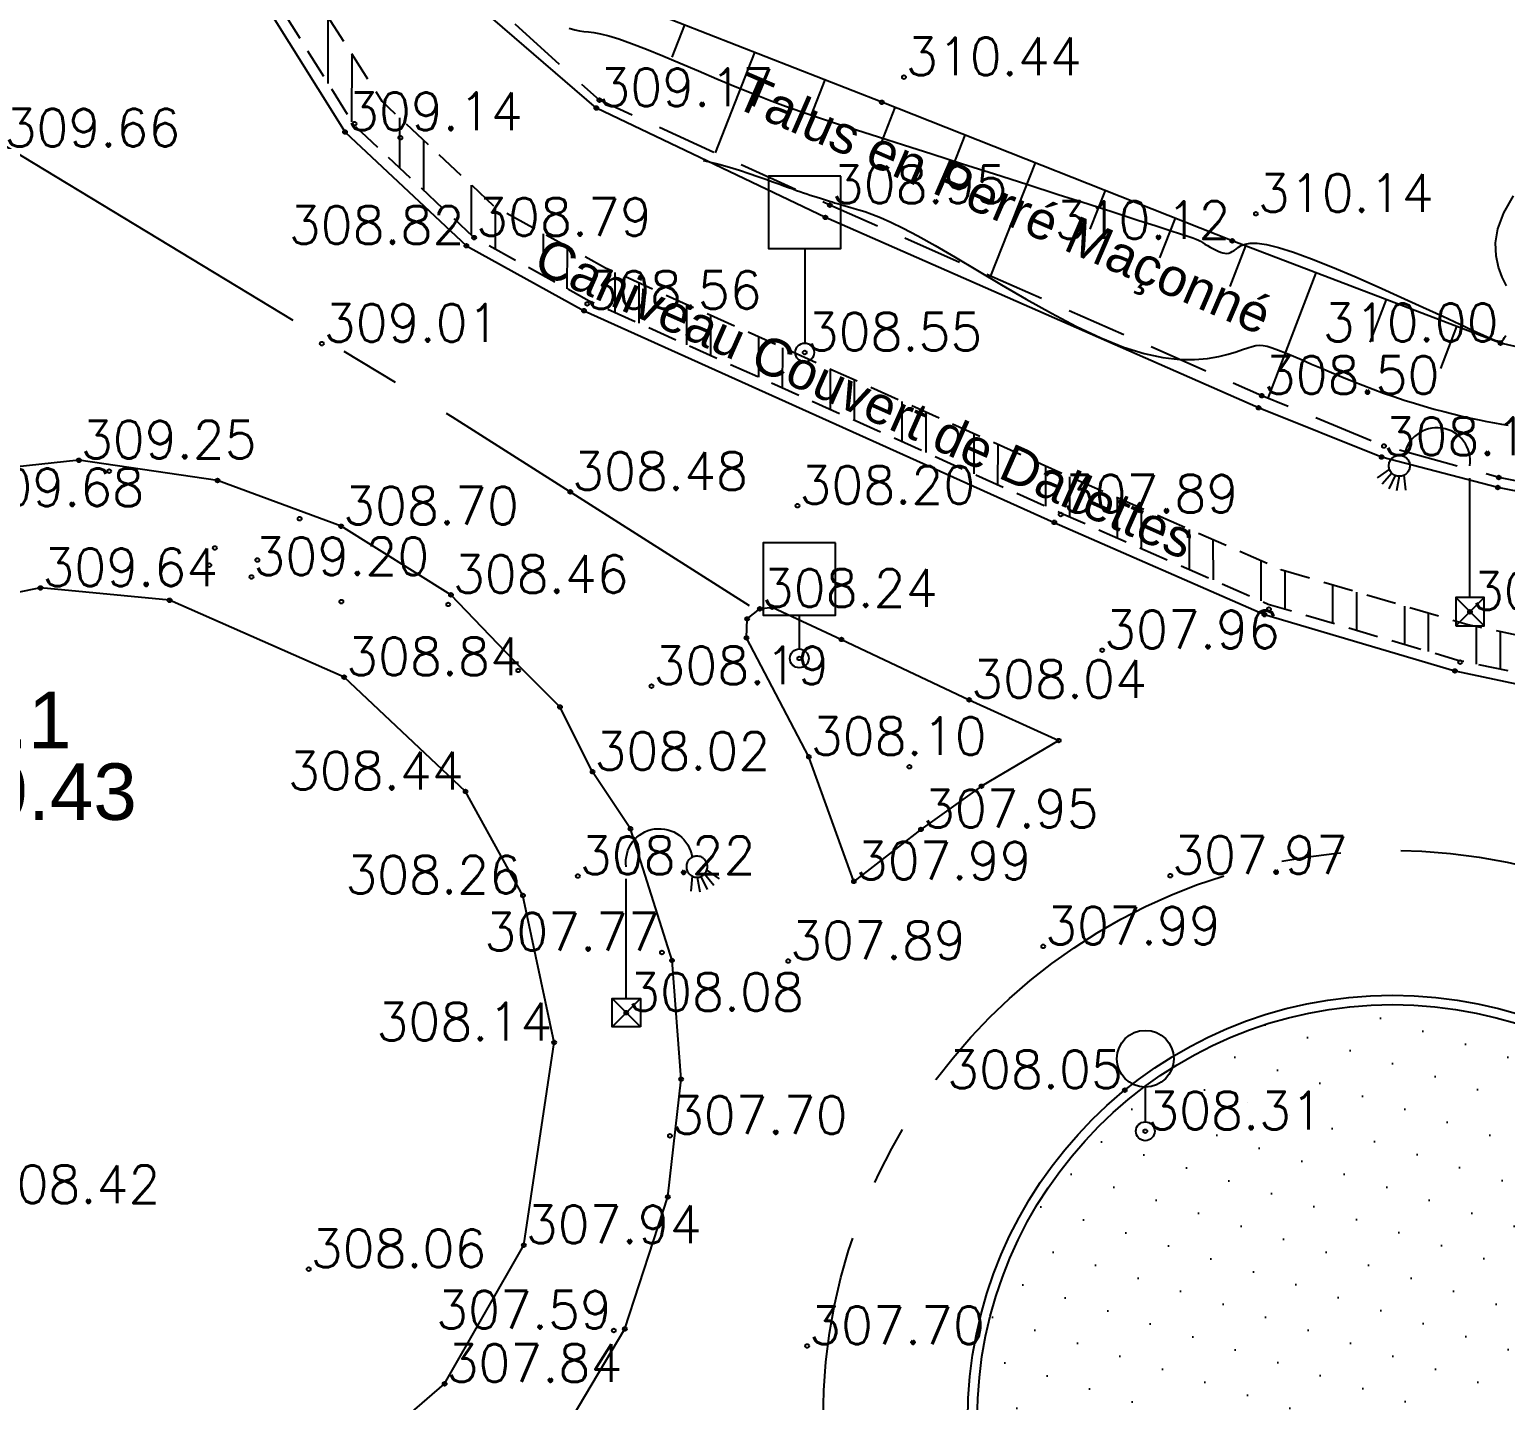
# Model space of a CAD drawing. Extents: x 524954 to 526204, y 9523489 to 9524010.
# Drawn here: x 526038.78 to 526077.95, y 9523875.26 to 9523911.65 of the extents above; entities that cross this region are included whole.
import ezdxf
from ezdxf.enums import TextEntityAlignment as Align

# ---------------------------------------------------------------- set-up
doc = ezdxf.new("R2010")
doc.units = 0
doc.header["$PDMODE"] = 33
doc.header["$PDSIZE"] = 0.1
doc.linetypes.add('AXES2', pattern=[28.575, 19.05, -3.175, 3.175, -3.175])
doc.linetypes.add('CACHE2', pattern=[4.7625, 3.175, -1.5875])
for name, color, linetype in [('Axe_Route_Existante', 1, 'AXES2'), ('Bas_Talus', 40, 'CACHE2'), ('Bord_Route_Existante', 6, 'Continuous'), ('Caniveau', 5, 'CACHE2'), ('CN_01_00', 3, 'Continuous'), ('CN_10_00', 1, 'Continuous'), ('Haut_Talus', 30, 'Continuous'), ('Réseau_Electrique', 1, 'CACHE2'), ('Signalisation', 7, 'Continuous'), ('Talus', 2, 'Continuous'), ('TopoAlt', 3, 'Continuous'), ('TopoAlt polygo', 7, 'Continuous'), ('TOPOJIS', 7, 'Continuous'), ('TOPOJIS polygo', 1, 'Continuous'), ('TopoMat polygo', 1, 'Continuous'), ('Toponomie', 7, 'CACHE2'), ('Végétation_Plantation', 70, 'Continuous')]:
    doc.layers.add(name, color=color, linetype=linetype)
doc.layers.add('Trottoir', color=7, linetype='Continuous', true_color=0xff6666)
doc.styles.add('Arial 1.0', font='arial.ttf', dxfattribs={"width": 0.99, "height": 1})
doc.styles.add('Simplex 1.0', font='Simplex.shx', dxfattribs={"width": 0.99, "height": 1})
doc.styles.get("Standard").update_dxf_attribs({"font": 'arial.ttf'})

# ---------------------------------------------------------------- blocks, each defined once
blk = doc.blocks.new('TCPOINT M')
at = {"color": 0}
blk.add_point((0, 0), dxfattribs=at)
at = {"layer": 'TopoAlt', "style": 'Simplex 1.0', "width": 0.99}
blk.add_attdef('ALT', (0.15, 0.15), '', height=1, dxfattribs=at)
blk = doc.blocks.new('r020')
at = {"color": 0, "linetype": 'Continuous'}
blk.add_line((0, 2.75992), (0, 0.25), dxfattribs=at)
at = {"color": 0}
blk.add_lwpolyline([(0.958868, 4.677656), (-0.958868, 4.677656), (-0.958868, 2.75992), (0.958868, 2.75992)], close=True, dxfattribs=at)
blk.add_circle((0, 0), 0.25, dxfattribs=at)
blk = doc.blocks.new('l006')
at = {"color": 0, "linetype": 'Continuous'}
for p, q in [((-0.374983, 0.374983), (0.374983, -0.374983)), ((0.374983, 0.374983), (-0.374983, -0.374983))]:
    blk.add_line(p, q, dxfattribs=at)
at = {"color": 0}
for points in [[(-2.13811, 3.780655), (-2.462092, 3.556373)], [(-2.076053, 3.680811), (-2.327604, 3.38372)], [(-1.982361, 3.616916), (-2.1506, 3.266515)], [(-1.881771, 3.595557), (-1.952051, 3.211468)], [(-1.751571, 3.624204), (-1.711147, 3.227417)], [(0, 0.374983), (0, 3.874983)]]:
    blk.add_lwpolyline(points, dxfattribs=at)
at = {"color": 0, "linetype": 'Continuous'}
blk.add_lwpolyline([(-0.374983, -0.374983), (0.374983, -0.374983), (0.374983, 0.374983), (-0.374983, 0.374983)], close=True, dxfattribs=at)
at = {"color": 0}
blk.add_circle((-1.875, 3.874983), 0.279508, dxfattribs=at)
blk.add_arc((-0.875, 3.999983), 0.883883, 351.869898, 171.869898, dxfattribs=at)
blk = doc.blocks.new('A$C6BA54C63')
at = {"layer": 'Signalisation', "color": 0, "linetype": 'Continuous'}
blk.add_line((0.753, 1.422), (0.753, 0.5), dxfattribs=at)
blk.add_circle((0.753, 2.175), 0.753, dxfattribs=at)
at = {"layer": 'Signalisation', "color": 0}
blk.add_circle((0.753, 0.25), 0.25, dxfattribs=at)
blk = doc.blocks.new('A$C092B4B43')
at = {"layer": 'Signalisation', "color": 0, "linetype": 'Continuous'}
blk.add_line((0.959, 1.397), (0.959, 0.5), dxfattribs=at)
at = {"layer": 'Signalisation', "color": 0}
blk.add_lwpolyline([(1.918, 3.314), (0, 3.314), (0, 1.397), (1.918, 1.397)], close=True, dxfattribs=at)
blk.add_circle((0.959, 0.25), 0.25, dxfattribs=at)
blk = doc.blocks.new('TCPOINT polygo')
at = {"color": 0, "const_width": 0.075}
blk.add_lwpolyline([(0, 0.0375, 1), (0, -0.0375, 1)], format="xyb", close=True, dxfattribs=at)
at = {"color": 0}
blk.add_point((0, 0), dxfattribs=at)
at = {"layer": 'TopoAlt polygo', "style": 'Arial 1.0', "width": 0.99}
blk.add_attdef('ALT', (0.15, 0.15), '', height=2, dxfattribs=at)
at = {"layer": 'TopoMat polygo', "style": 'Arial 1.0', "width": 0.99}
blk.add_attdef('MAT', text='', height=2, dxfattribs=at).set_placement((0.15, -2.5), align=Align.TOP_LEFT)

msp = doc.modelspace()

# ---------------------------------------------------------------- hatches: boundary and pattern name
at = {"layer": 'Caniveau', "ltscale": 0.25}
h = msp.add_hatch(dxfattribs=at)
h.set_pattern_fill('ANSI32', color=256, scale=0.2, angle=45, style=0)
h.paths.add_polyline_path([(526169.013, 9523886.483), (526147.837, 9523885.712), (526121.79, 9523884.798), (526119.235, 9523884.72), (526110.386, 9523884.982), (526101.922, 9523886.208), (526094.879, 9523887.319), (526093.223, 9523887.838), (526090.785, 9523889.078), (526087.619, 9523891.659), (526083.79, 9523893.69), (526080.443, 9523895.11), (526076.92, 9523895.854), (526071.989, 9523897.311), (526066.491, 9523899.725), (526054.062, 9523905.317), (526051.122, 9523906.941), (526048.139, 9523909.736), (526046.009, 9523913.059), (526045.211, 9523912.599), (526047.384, 9523909.115), (526050.547, 9523906.151), (526053.628, 9523904.45), (526066.097, 9523898.839), (526071.655, 9523896.399), (526076.682, 9523894.914), (526080.129, 9523894.186), (526083.429, 9523892.919), (526087.095, 9523890.836), (526090.253, 9523888.262), (526092.856, 9523886.937), (526094.658, 9523886.372), (526101.777, 9523885.25), (526110.302, 9523884.014), (526119.236, 9523883.75), (526121.822, 9523883.83), (526147.872, 9523884.743), (526169.048, 9523885.515)])
at = {"layer": 'Végétation_Plantation'}
h = msp.add_hatch(dxfattribs=at)
h.set_pattern_fill('PELOUSE', color=256, scale=0.5, angle=285, style=0)
h.set_pattern_definition([(285, (0, 0), (1.12768772948, -0.34488459633), [0, -1.25])])
h.paths.add_polyline_path([(526085.968, 9523874.749, 0.165467), (526083.682, 9523881.47, -0.181898), (526083.185, 9523881.283), (526083.185, 9523880.361, -0.414214), (526083.435, 9523880.111, -1), (526082.935, 9523880.111, -0.414214), (526083.185, 9523880.361), (526083.185, 9523881.283, -0.414163), (526082.432, 9523882.036, -0.213595), (526082.684, 9523882.598, 0.347345), (526069.104, 9523884.091, -0.320976), (526068.391, 9523883.581), (526068.391, 9523882.659, -0.414214), (526068.641, 9523882.409, -1), (526068.141, 9523882.409, -0.414214), (526068.391, 9523882.659), (526068.391, 9523883.581, -0.010472), (526068.359, 9523883.581, 0.23673), (526063.929, 9523874.749, 1)])
h.paths.add_polyline_path([(526070.529, 9523867.973, -0.414265), (526069.776, 9523867.22), (526069.776, 9523866.298, -0.414214), (526070.026, 9523866.048, -1), (526069.526, 9523866.048, -0.414214), (526069.776, 9523866.298), (526069.776, 9523867.22, -0.414163), (526069.023, 9523867.973, -1)], flags=16)
h.paths.add_polyline_path([(526067.77, 9523883.423), (526070.943, 9523883.423), (526070.943, 9523884.173), (526067.77, 9523884.173)], flags=24)
h.paths.add_polyline_path([(526083.429, 9523867.339), (526086.579, 9523867.339), (526086.579, 9523868.089), (526083.429, 9523868.089)], flags=9)
h.paths.add_polyline_path([(526083.11, 9523880.036), (526086.26, 9523880.036), (526086.26, 9523880.786), (526083.11, 9523880.786)], flags=9)
h.paths.add_polyline_path([(526068.316, 9523882.334), (526071.394, 9523882.334), (526071.394, 9523883.084), (526068.316, 9523883.084)], flags=25)
h.paths.add_polyline_path([(526069.701, 9523865.973), (526072.874, 9523865.973), (526072.874, 9523866.723), (526069.701, 9523866.723)], flags=24)

# ---------------------------------------------------------------- linework, layer by layer
at = {"layer": 'Axe_Route_Existante', "ltscale": 0.5, "flags": 128}
msp.add_lwpolyline([(526057.887, 9523896.353), (526050.003, 9523901.359), (526038.004, 9523908.627), (526033.333, 9523911.026)], dxfattribs=at)
at = {"layer": 'Axe_Route_Existante', "ltscale": 0.5}
msp.add_circle((526074.949, 9523874.749), 15.112, dxfattribs=at)
at = {"layer": 'Bas_Talus', "ltscale": 0.5, "flags": 128}
msp.add_lwpolyline([(526169.478, 9523888.72), (526147.054, 9523888.008), (526121.945, 9523887.832), (526107.563, 9523889.513), (526097.042, 9523891.081), (526094.222, 9523891.842), (526091.138, 9523894.144), (526088.159, 9523896.254), (526082.128, 9523898.886), (526077.774, 9523899.759), (526074.725, 9523900.593), (526071.481, 9523901.929), (526060.018, 9523906.985), (526053.901, 9523909.77), (526050.455, 9523912.875), (526048.786, 9523915.056), (526047.769, 9523919.408), (526048.034, 9523921.385)], dxfattribs=at)
at = {"layer": 'Bord_Route_Existante', "flags": 128}
for points in [[(526080.016, 9523994.621), (526080.016, 9523994.621), (526051.373, 9523944.364), (526050.548, 9523936.131), (526045.92, 9523926.99), (526043.59, 9523917.519), (526044.935, 9523912.48), (526047.152, 9523908.925), (526050.371, 9523905.908), (526053.495, 9523904.184), (526065.976, 9523898.567), (526071.553, 9523896.119), (526076.609, 9523894.625), (526080.032, 9523893.902), (526083.265, 9523892.678), (526086.935, 9523890.583), (526090.09, 9523888.011), (526092.743, 9523886.661), (526094.589, 9523886.082), (526101.733, 9523884.956), (526110.276, 9523883.718)], [(526052.649, 9523873.921), (526054.576, 9523877.162), (526055.718, 9523880.666), (526056.073, 9523883.79), (526055.829, 9523886.942), (526054.727, 9523890.437), (526053.721, 9523891.951), (526052.856, 9523893.668), (526051.833, 9523894.685), (526049.962, 9523896.645), (526047.049, 9523898.462), (526043.77, 9523899.677), (526040.089, 9523900.215), (526036.399, 9523899.817), (526032.882, 9523898.748), (526029.729, 9523896.897), (526028.409, 9523895.525), (526026.69, 9523893.9), (526025.411, 9523891.866), (526020.393, 9523883.203), (526014.301, 9523878.429), (526013.385, 9523876.804), (526005.046, 9523861.929)], [(526066.092, 9523892.777), (526064.042, 9523891.565), (526062.437, 9523890.419), (526060.657, 9523889.041), (526059.462, 9523892.344), (526057.806, 9523895.503), (526057.825, 9523896.005), (526058.161, 9523896.272), (526058.489, 9523896.315), (526060.327, 9523895.461), (526063.718, 9523893.858), (526066.092, 9523892.777)]]:
    msp.add_lwpolyline(points, dxfattribs=at)
at = {"layer": 'Bord_Route_Existante'}
msp.add_circle((526074.949, 9523874.749), 11.27, dxfattribs=at)
at = {"layer": 'Caniveau', "ltscale": 0.25, "flags": 128}
msp.add_lwpolyline([(526169.013, 9523886.483), (526147.837, 9523885.712), (526121.79, 9523884.798), (526119.235, 9523884.72), (526110.386, 9523884.982), (526101.922, 9523886.208), (526094.879, 9523887.319), (526093.223, 9523887.838), (526090.785, 9523889.078), (526087.619, 9523891.659), (526083.79, 9523893.69), (526080.443, 9523895.11), (526076.92, 9523895.854), (526071.989, 9523897.311), (526066.491, 9523899.725), (526054.062, 9523905.317), (526051.122, 9523906.941), (526048.139, 9523909.736), (526046.009, 9523913.059), (526045.211, 9523912.599), (526047.384, 9523909.115), (526050.547, 9523906.151), (526053.628, 9523904.45), (526066.097, 9523898.839), (526071.655, 9523896.399), (526076.682, 9523894.914), (526080.129, 9523894.186), (526083.429, 9523892.919), (526087.095, 9523890.836), (526090.253, 9523888.262), (526092.856, 9523886.937), (526094.658, 9523886.372), (526101.777, 9523885.25), (526110.302, 9523884.014), (526119.236, 9523883.75), (526121.822, 9523883.83), (526147.872, 9523884.743), (526169.048, 9523885.515), (526169.013, 9523886.483)], dxfattribs=at)
at = {"layer": 'CN_01_00', "elevation": 309, "flags": 128}
msp.add_lwpolyline([(526056.658, 9523908.167), (526056.777, 9523908.144), (526057.071, 9523908.073), (526057.354, 9523907.994), (526057.624, 9523907.912), (526057.877, 9523907.828), (526058.11, 9523907.747), (526058.319, 9523907.672), (526058.502, 9523907.606), (526058.662, 9523907.548), (526058.801, 9523907.498), (526058.923, 9523907.453), (526059.033, 9523907.414), (526059.132, 9523907.378), (526059.226, 9523907.345), (526059.317, 9523907.314), (526059.408, 9523907.283), (526059.5, 9523907.253), (526059.59, 9523907.224), (526059.68, 9523907.196), (526059.767, 9523907.168), (526059.851, 9523907.142), (526059.931, 9523907.117), (526060.006, 9523907.094), (526060.077, 9523907.072), (526060.145, 9523907.05), (526060.214, 9523907.029), (526060.285, 9523907.007), (526060.363, 9523906.984), (526060.449, 9523906.959), (526060.547, 9523906.931), (526060.66, 9523906.899), (526060.791, 9523906.862), (526060.946, 9523906.814), (526061.134, 9523906.749), (526061.361, 9523906.658), (526061.635, 9523906.536), (526061.963, 9523906.377), (526062.353, 9523906.172), (526062.813, 9523905.915), (526063.344, 9523905.604), (526063.936, 9523905.252), (526064.57, 9523904.875), (526065.232, 9523904.49), (526065.903, 9523904.115), (526066.569, 9523903.767), (526067.211, 9523903.462), (526067.814, 9523903.217), (526068.364, 9523903.045), (526068.86, 9523902.94), (526069.303, 9523902.89), (526069.696, 9523902.885), (526070.041, 9523902.914), (526070.338, 9523902.966), (526070.591, 9523903.031), (526070.801, 9523903.097), (526070.971, 9523903.155), (526071.108, 9523903.203), (526071.223, 9523903.238), (526071.323, 9523903.261), (526071.418, 9523903.27), (526071.517, 9523903.263), (526071.628, 9523903.24), (526071.762, 9523903.199), (526071.923, 9523903.14), (526072.112, 9523903.064), (526072.325, 9523902.975), (526072.557, 9523902.876), (526072.805, 9523902.768), (526073.065, 9523902.656), (526073.335, 9523902.541), (526073.609, 9523902.426), (526073.886, 9523902.314), (526074.163, 9523902.205), (526074.44, 9523902.101), (526074.716, 9523902), (526074.991, 9523901.904), (526075.263, 9523901.813), (526075.531, 9523901.728), (526075.796, 9523901.648), (526076.056, 9523901.574), (526076.31, 9523901.506), (526076.557, 9523901.444), (526076.796, 9523901.386), (526077.027, 9523901.335), (526077.248, 9523901.288), (526077.459, 9523901.245), (526077.657, 9523901.208), (526077.845, 9523901.174), (526078.023, 9523901.144)], dxfattribs=at)
at = {"layer": 'CN_10_00', "elevation": 310, "flags": 128}
for points in [[(526053.104, 9523911.686), (526053.246, 9523911.638), (526053.37, 9523911.61), (526053.489, 9523911.595), (526053.614, 9523911.583), (526053.758, 9523911.565), (526053.933, 9523911.534), (526054.15, 9523911.481), (526054.422, 9523911.397), (526054.758, 9523911.276), (526055.148, 9523911.123), (526055.582, 9523910.946), (526056.046, 9523910.751), (526056.53, 9523910.546), (526057.02, 9523910.339), (526057.505, 9523910.136), (526057.973, 9523909.946), (526058.416, 9523909.773), (526058.845, 9523909.613), (526059.275, 9523909.46), (526059.721, 9523909.308), (526060.199, 9523909.151), (526060.724, 9523908.982), (526061.31, 9523908.795), (526061.974, 9523908.584), (526062.723, 9523908.345), (526063.536, 9523908.085), (526064.386, 9523907.813), (526065.244, 9523907.538), (526066.082, 9523907.269), (526066.871, 9523907.016), (526067.585, 9523906.786), (526068.195, 9523906.59), (526068.681, 9523906.435), (526069.052, 9523906.316), (526069.326, 9523906.227), (526069.521, 9523906.162), (526069.653, 9523906.116), (526069.741, 9523906.082), (526069.803, 9523906.054), (526069.855, 9523906.025), (526069.912, 9523905.992), (526069.975, 9523905.954), (526070.043, 9523905.914), (526070.114, 9523905.873), (526070.186, 9523905.832), (526070.257, 9523905.795), (526070.326, 9523905.762), (526070.39, 9523905.736), (526070.45, 9523905.718), (526070.504, 9523905.708), (526070.555, 9523905.706), (526070.604, 9523905.713), (526070.652, 9523905.728), (526070.7, 9523905.751), (526070.751, 9523905.782), (526070.804, 9523905.821), (526070.863, 9523905.868), (526070.938, 9523905.914), (526071.039, 9523905.952), (526071.177, 9523905.975), (526071.364, 9523905.972), (526071.609, 9523905.938), (526071.925, 9523905.863), (526072.322, 9523905.739), (526072.805, 9523905.562), (526073.357, 9523905.341), (526073.952, 9523905.09), (526074.567, 9523904.82), (526075.177, 9523904.546), (526075.758, 9523904.28), (526076.287, 9523904.035), (526076.738, 9523903.825), (526077.095, 9523903.659), (526077.364, 9523903.535), (526077.559, 9523903.45), (526077.693, 9523903.397), (526077.781, 9523903.373), (526077.834, 9523903.373), (526077.868, 9523903.392), (526077.895, 9523903.426), (526077.926, 9523903.47), (526077.963, 9523903.522)], [(526077.977, 9523904.846), (526077.863, 9523905.074), (526077.764, 9523905.34), (526077.699, 9523905.642), (526077.687, 9523905.982), (526077.749, 9523906.361), (526077.902, 9523906.777), (526078.167, 9523907.233)]]:
    msp.add_lwpolyline(points, dxfattribs=at)
at = {"layer": 'Haut_Talus', "flags": 128}
msp.add_lwpolyline([(526080.501, 9523902.712), (526077.818, 9523903.321), (526070.7, 9523906.038), (526061.396, 9523909.714), (526052.928, 9523913.032), (526049.247, 9523918.84), (526048.418, 9523922.516)], dxfattribs=at)
at = {"layer": 'Talus'}
for p, q in [((526056.158, 9523911.767), (526055.823, 9523910.911)), ((526058.02, 9523911.037), (526056.975, 9523908.37)), ((526059.882, 9523910.307), (526059.521, 9523909.385)), ((526061.744, 9523909.576), (526061.368, 9523908.625)), ((526063.604, 9523908.842), (526063.218, 9523907.866)), ((526065.464, 9523908.107), (526064.279, 9523905.106)), ((526067.324, 9523907.372), (526066.919, 9523906.347)), ((526069.184, 9523906.637), (526068.77, 9523905.588)), ((526071.046, 9523905.906), (526070.634, 9523904.826)), ((526072.914, 9523905.193), (526071.643, 9523901.862)), ((526074.783, 9523904.48), (526074.353, 9523903.353)), ((526076.651, 9523903.767), (526076.225, 9523902.65))]:
    msp.add_line(p, q, dxfattribs=at)
at = {"layer": 'Trottoir', "flags": 128}
msp.add_lwpolyline([(526169.246, 9523888.429), (526147.043, 9523887.619), (526121.847, 9523886.954), (526107.504, 9523888.991), (526096.993, 9523890.732), (526094.562, 9523891.303), (526090.907, 9523893.859), (526088.008, 9523895.954), (526082.037, 9523898.641), (526077.749, 9523899.493), (526074.663, 9523900.301), (526071.398, 9523901.609), (526059.899, 9523906.659), (526053.822, 9523909.562), (526050.246, 9523912.659), (526048.442, 9523914.874), (526047.459, 9523919.418), (526047.554, 9523921.45)], dxfattribs=at)
at = {"layer": 'Trottoir', "elevation": 307.739, "flags": 128}
msp.add_lwpolyline([(526048.558, 9523870.293), (526046.701, 9523873.032), (526049.794, 9523875.706), (526051.897, 9523879.387), (526052.702, 9523884.768), (526051.873, 9523888.666), (526050.35, 9523891.427), (526047.127, 9523894.46), (526042.495, 9523896.499), (526039.066, 9523896.827), (526034.695, 9523895.948), (526031.391, 9523893.944), (526027.716, 9523889.404), (526024.699, 9523882.254), (526021.841, 9523880.046), (526019.071, 9523877.893), (526019.071, 9523877.893), (526015.353, 9523875.532), (526013.783, 9523873.096), (526013.783, 9523873.096)], dxfattribs=at)
at = {"layer": 'Trottoir'}
msp.add_circle((526074.949, 9523874.749), 11.02, dxfattribs=at)

# ---------------------------------------------------------------- block references
at = {"layer": 'Réseau_Electrique'}
msp.add_blockref('l006', (526077.008, 9523896.194), dxfattribs=at)
at = {"layer": 'Réseau_Electrique', "xscale": -1}
msp.add_blockref('l006', (526054.615, 9523885.555), dxfattribs=at)
at = {"layer": 'Signalisation'}
for name, p in [('r020', (526059.351, 9523903.075)), ('A$C092B4B43', (526058.249, 9523894.707)), ('A$C6BA54C63', (526067.638, 9523882.159))]:
    msp.add_blockref(name, p, dxfattribs=at)
at = {"layer": 'TOPOJIS'}
ref = msp.add_blockref('TCPOINT M', (526061.985, 9523910.381, 310.44), dxfattribs=at)
ref.add_attrib('ALT', '310.44', (526062.035, 9523910.431, 310.44), dxfattribs={"layer": 'TopoAlt', "height": 1, "style": 'Simplex 1.0', "width": 0.99})
ref = msp.add_blockref('TCPOINT M', (526053.822, 9523909.562, 309.17), dxfattribs=at)
ref.add_attrib('ALT', '309.17', (526053.872, 9523909.612, 309.17), dxfattribs={"layer": 'TopoAlt', "height": 1, "style": 'Simplex 1.0', "width": 0.99})
ref = msp.add_blockref('TCPOINT M', (526047.152, 9523908.925, 309.14), dxfattribs=at)
ref.add_attrib('ALT', '309.14', (526047.202, 9523908.975, 309.14), dxfattribs={"layer": 'TopoAlt', "height": 1, "style": 'Simplex 1.0', "width": 0.99})
ref = msp.add_blockref('TCPOINT M', (526038.063, 9523908.489, 309.66), dxfattribs=at)
ref.add_attrib('ALT', '309.66', (526038.113, 9523908.539, 309.66), dxfattribs={"layer": 'TopoAlt', "height": 1, "style": 'Simplex 1.0', "width": 0.99})
for p in [(526053.901, 9523909.77, 309.38), (526061.396, 9523909.714, 310.44), (526047.402, 9523909.147, 309.1), (526048.62, 9523908.775, 309.37), (526059.899, 9523906.659, 308.73), (526053.579, 9523904.365, 308.54), (526071.398, 9523901.609, 308.25), (526074.725, 9523900.593, 308.43), (526040.893, 9523899.927, 309.2), (526043.77, 9523899.677, 308.99), (526077.774, 9523899.759, 308.35), (526077.749, 9523899.493, 308.16), (526045.946, 9523898.665, 308.79), (526065.976, 9523898.567, 307.92), (526043.696, 9523897.887, 309.29), (526043.549, 9523897.432, 309.29), (526044.825, 9523897.567, 309.19), (526042.495, 9523896.499, 309.38), (526047.054, 9523896.464, 308.93), (526049.89, 9523896.389, 308.43), (526058.489, 9523896.315, 308.21), (526071.553, 9523896.119, 307.84), (526071.672, 9523896.266, 307.81), (526057.825, 9523896.005, 308.27), (526057.806, 9523895.503, 308.24), (526060.327, 9523895.461, 308.15), (526059.207, 9523894.957, 308.41), (526051.748, 9523894.638, 308.25), (526076.609, 9523894.625, 307.75), (526076.748, 9523894.858, 307.73), (526052.856, 9523893.668, 308.18), (526066.092, 9523892.777, 307.95), (526062.129, 9523892.082, 308.26), (526064.042, 9523891.565, 307.96), (526054.727, 9523890.437, 307.93), (526055.829, 9523886.942, 307.78), (526056.073, 9523883.79, 307.72), (526055.718, 9523880.666, 307.68), (526054.576, 9523877.162, 307.61)]:
    msp.add_blockref('TCPOINT M', p, dxfattribs=at)
ref = msp.add_blockref('TCPOINT M', (526060.018, 9523906.985, 308.95), dxfattribs=at)
ref.add_attrib('ALT', '308.95', (526060.068, 9523907.035, 308.95), dxfattribs={"layer": 'TopoAlt', "height": 1, "style": 'Simplex 1.0', "width": 0.99})
ref = msp.add_blockref('TCPOINT M', (526071.326, 9523906.757, 310.14), dxfattribs=at)
ref.add_attrib('ALT', '310.14', (526071.376, 9523906.807, 310.14), dxfattribs={"layer": 'TopoAlt', "height": 1, "style": 'Simplex 1.0', "width": 0.99})
ref = msp.add_blockref('TCPOINT M', (526050.579, 9523906.123, 308.79), dxfattribs=at)
ref.add_attrib('ALT', '308.79', (526050.629, 9523906.173, 308.79), dxfattribs={"layer": 'TopoAlt', "height": 1, "style": 'Simplex 1.0', "width": 0.99})
ref = msp.add_blockref('TCPOINT M', (526050.371, 9523905.908, 308.82), dxfattribs=at)
ref.add_attrib('ALT', '308.82', dxfattribs={"layer": 'TopoAlt', "height": 1, "style": 'Simplex 1.0', "width": 0.99}).set_placement((526050.321, 9523905.958, 308.82), align=Align.RIGHT)
ref = msp.add_blockref('TCPOINT M', (526070.7, 9523906.038, 310.12), dxfattribs=at)
ref.add_attrib('ALT', '310.12', dxfattribs={"layer": 'TopoAlt', "height": 1, "style": 'Simplex 1.0', "width": 0.99}).set_placement((526070.65, 9523906.088, 310.12), align=Align.RIGHT)
ref = msp.add_blockref('TCPOINT M', (526053.495, 9523904.184, 308.56), dxfattribs=at)
ref.add_attrib('ALT', '308.56', (526053.545, 9523904.234, 308.56), dxfattribs={"layer": 'TopoAlt', "height": 1, "style": 'Simplex 1.0', "width": 0.99})
ref = msp.add_blockref('TCPOINT M', (526046.536, 9523903.311, 309.01), dxfattribs=at)
ref.add_attrib('ALT', '309.01', (526046.586, 9523903.361, 309.01), dxfattribs={"layer": 'TopoAlt', "height": 1, "style": 'Simplex 1.0', "width": 0.99})
ref = msp.add_blockref('TCPOINT M', (526077.818, 9523903.321, 310), dxfattribs=at)
ref.add_attrib('ALT', '310.00', dxfattribs={"layer": 'TopoAlt', "height": 1, "style": 'Simplex 1.0', "width": 0.99}).set_placement((526077.768, 9523903.371, 310), align=Align.RIGHT)
ref = msp.add_blockref('TCPOINT M', (526059.351, 9523903.075, 308.55), dxfattribs=at)
ref.add_attrib('ALT', '308.55', (526059.401, 9523903.125, 308.55), dxfattribs={"layer": 'TopoAlt', "height": 1, "style": 'Simplex 1.0', "width": 0.99})
ref = msp.add_blockref('TCPOINT M', (526071.481, 9523901.929, 308.5), dxfattribs=at)
ref.add_attrib('ALT', '308.50', (526071.531, 9523901.979, 308.5), dxfattribs={"layer": 'TopoAlt', "height": 1, "style": 'Simplex 1.0', "width": 0.99})
ref = msp.add_blockref('TCPOINT M', (526040.089, 9523900.215, 309.25), dxfattribs=at)
ref.add_attrib('ALT', '309.25', (526040.139, 9523900.265, 309.25), dxfattribs={"layer": 'TopoAlt', "height": 1, "style": 'Simplex 1.0', "width": 0.99})
ref = msp.add_blockref('TCPOINT M', (526074.663, 9523900.301, 308.19), dxfattribs=at)
ref.add_attrib('ALT', '308.19', (526074.713, 9523900.351, 308.19), dxfattribs={"layer": 'TopoAlt', "height": 1, "style": 'Simplex 1.0', "width": 0.99})
ref = msp.add_blockref('TCPOINT M', (526053.129, 9523899.378, 308.48), dxfattribs=at)
ref.add_attrib('ALT', '308.48', (526053.179, 9523899.428, 308.48), dxfattribs={"layer": 'TopoAlt', "height": 1, "style": 'Simplex 1.0', "width": 0.99})
ref = msp.add_blockref('TCPOINT M', (526059.159, 9523899.009, 308.2), dxfattribs=at)
ref.add_attrib('ALT', '308.20', (526059.209, 9523899.059, 308.2), dxfattribs={"layer": 'TopoAlt', "height": 1, "style": 'Simplex 1.0', "width": 0.99})
ref = msp.add_blockref('TCPOINT M', (526037.103, 9523898.949, 309.68), dxfattribs=at)
ref.add_attrib('ALT', '309.68', (526037.153, 9523898.999, 309.68), dxfattribs={"layer": 'TopoAlt', "height": 1, "style": 'Simplex 1.0', "width": 0.99})
ref = msp.add_blockref('TCPOINT M', (526066.145, 9523898.777, 307.89), dxfattribs=at)
ref.add_attrib('ALT', '307.89', (526066.195, 9523898.827, 307.89), dxfattribs={"layer": 'TopoAlt', "height": 1, "style": 'Simplex 1.0', "width": 0.99})
ref = msp.add_blockref('TCPOINT M', (526047.049, 9523898.462, 308.7), dxfattribs=at)
ref.add_attrib('ALT', '308.70', (526047.099, 9523898.512, 308.7), dxfattribs={"layer": 'TopoAlt', "height": 1, "style": 'Simplex 1.0', "width": 0.99})
ref = msp.add_blockref('TCPOINT M', (526044.669, 9523897.118, 309.2), dxfattribs=at)
ref.add_attrib('ALT', '309.20', (526044.719, 9523897.168, 309.2), dxfattribs={"layer": 'TopoAlt', "height": 1, "style": 'Simplex 1.0', "width": 0.99})
ref = msp.add_blockref('TCPOINT M', (526039.066, 9523896.827, 309.64), dxfattribs=at)
ref.add_attrib('ALT', '309.64', (526039.116, 9523896.877, 309.64), dxfattribs={"layer": 'TopoAlt', "height": 1, "style": 'Simplex 1.0', "width": 0.99})
ref = msp.add_blockref('TCPOINT M', (526049.962, 9523896.645, 308.46), dxfattribs=at)
ref.add_attrib('ALT', '308.46', (526050.012, 9523896.695, 308.46), dxfattribs={"layer": 'TopoAlt', "height": 1, "style": 'Simplex 1.0', "width": 0.99})
ref = msp.add_blockref('TCPOINT M', (526058.161, 9523896.272, 308.24), dxfattribs=at)
ref.add_attrib('ALT', '308.24', (526058.211, 9523896.322, 308.24), dxfattribs={"layer": 'TopoAlt', "height": 1, "style": 'Simplex 1.0', "width": 0.99})
ref = msp.add_blockref('TCPOINT M', (526077.008, 9523896.194, 308.08), dxfattribs=at)
ref.add_attrib('ALT', '308.08', (526077.058, 9523896.244, 308.08), dxfattribs={"layer": 'TopoAlt', "height": 1, "style": 'Simplex 1.0', "width": 0.99})
ref = msp.add_blockref('TCPOINT M', (526067.248, 9523895.174, 307.96), dxfattribs=at)
ref.add_attrib('ALT', '307.96', (526067.298, 9523895.224, 307.96), dxfattribs={"layer": 'TopoAlt', "height": 1, "style": 'Simplex 1.0', "width": 0.99})
ref = msp.add_blockref('TCPOINT M', (526047.127, 9523894.46, 308.84), dxfattribs=at)
ref.add_attrib('ALT', '308.84', (526047.177, 9523894.51, 308.84), dxfattribs={"layer": 'TopoAlt', "height": 1, "style": 'Simplex 1.0', "width": 0.99})
ref = msp.add_blockref('TCPOINT M', (526055.285, 9523894.221, 308.19), dxfattribs=at)
ref.add_attrib('ALT', '308.19', (526055.335, 9523894.271, 308.19), dxfattribs={"layer": 'TopoAlt', "height": 1, "style": 'Simplex 1.0', "width": 0.99})
ref = msp.add_blockref('TCPOINT M', (526063.718, 9523893.858, 308.04), dxfattribs=at)
ref.add_attrib('ALT', '308.04', (526063.768, 9523893.908, 308.04), dxfattribs={"layer": 'TopoAlt', "height": 1, "style": 'Simplex 1.0', "width": 0.99})
ref = msp.add_blockref('TCPOINT M', (526059.462, 9523892.344, 308.1), dxfattribs=at)
ref.add_attrib('ALT', '308.10', (526059.512, 9523892.394, 308.1), dxfattribs={"layer": 'TopoAlt', "height": 1, "style": 'Simplex 1.0', "width": 0.99})
ref = msp.add_blockref('TCPOINT M', (526053.721, 9523891.951, 308.02), dxfattribs=at)
ref.add_attrib('ALT', '308.02', (526053.771, 9523892.001, 308.02), dxfattribs={"layer": 'TopoAlt', "height": 1, "style": 'Simplex 1.0', "width": 0.99})
ref = msp.add_blockref('TCPOINT M', (526050.35, 9523891.427, 308.44), dxfattribs=at)
ref.add_attrib('ALT', '308.44', dxfattribs={"layer": 'TopoAlt', "height": 1, "style": 'Simplex 1.0', "width": 0.99}).set_placement((526050.3, 9523891.477, 308.44), align=Align.RIGHT)
ref = msp.add_blockref('TCPOINT M', (526062.437, 9523890.419, 307.95), dxfattribs=at)
ref.add_attrib('ALT', '307.95', (526062.487, 9523890.469, 307.95), dxfattribs={"layer": 'TopoAlt', "height": 1, "style": 'Simplex 1.0', "width": 0.99})
ref = msp.add_blockref('TCPOINT M', (526053.331, 9523889.182, 308.22), dxfattribs=at)
ref.add_attrib('ALT', '308.22', (526053.381, 9523889.232, 308.22), dxfattribs={"layer": 'TopoAlt', "height": 1, "style": 'Simplex 1.0', "width": 0.99})
ref = msp.add_blockref('TCPOINT M', (526060.657, 9523889.041, 307.99), dxfattribs=at)
ref.add_attrib('ALT', '307.99', (526060.707, 9523889.091, 307.99), dxfattribs={"layer": 'TopoAlt', "height": 1, "style": 'Simplex 1.0', "width": 0.99})
ref = msp.add_blockref('TCPOINT M', (526069.054, 9523889.191, 307.97), dxfattribs=at)
ref.add_attrib('ALT', '307.97', (526069.104, 9523889.241, 307.97), dxfattribs={"layer": 'TopoAlt', "height": 1, "style": 'Simplex 1.0', "width": 0.99})
ref = msp.add_blockref('TCPOINT M', (526051.873, 9523888.666, 308.26), dxfattribs=at)
ref.add_attrib('ALT', '308.26', dxfattribs={"layer": 'TopoAlt', "height": 1, "style": 'Simplex 1.0', "width": 0.99}).set_placement((526051.823, 9523888.716, 308.26), align=Align.RIGHT)
ref = msp.add_blockref('TCPOINT M', (526065.682, 9523887.316, 307.99), dxfattribs=at)
ref.add_attrib('ALT', '307.99', (526065.732, 9523887.366, 307.99), dxfattribs={"layer": 'TopoAlt', "height": 1, "style": 'Simplex 1.0', "width": 0.99})
ref = msp.add_blockref('TCPOINT M', (526055.563, 9523887.153, 307.77), dxfattribs=at)
ref.add_attrib('ALT', '307.77', dxfattribs={"layer": 'TopoAlt', "height": 1, "style": 'Simplex 1.0', "width": 0.99}).set_placement((526055.513, 9523887.203, 307.77), align=Align.RIGHT)
ref = msp.add_blockref('TCPOINT M', (526058.914, 9523886.926, 307.89), dxfattribs=at)
ref.add_attrib('ALT', '307.89', (526058.964, 9523886.976, 307.89), dxfattribs={"layer": 'TopoAlt', "height": 1, "style": 'Simplex 1.0', "width": 0.99})
ref = msp.add_blockref('TCPOINT M', (526054.615, 9523885.555, 308.08), dxfattribs=at)
ref.add_attrib('ALT', '308.08', (526054.665, 9523885.605, 308.08), dxfattribs={"layer": 'TopoAlt', "height": 1, "style": 'Simplex 1.0', "width": 0.99})
ref = msp.add_blockref('TCPOINT M', (526052.702, 9523884.768, 308.14), dxfattribs=at)
ref.add_attrib('ALT', '308.14', dxfattribs={"layer": 'TopoAlt', "height": 1, "style": 'Simplex 1.0', "width": 0.99}).set_placement((526052.652, 9523884.818, 308.14), align=Align.RIGHT)
ref = msp.add_blockref('TCPOINT M', (526067.845, 9523883.498, 308.05), dxfattribs=at)
ref.add_attrib('ALT', '308.05', dxfattribs={"layer": 'TopoAlt', "height": 1, "style": 'Simplex 1.0', "width": 0.99}).set_placement((526067.795, 9523883.548, 308.05), align=Align.RIGHT)
ref = msp.add_blockref('TCPOINT M', (526055.775, 9523882.288, 307.7), dxfattribs=at)
ref.add_attrib('ALT', '307.70', (526055.825, 9523882.338, 307.7), dxfattribs={"layer": 'TopoAlt', "height": 1, "style": 'Simplex 1.0', "width": 0.99})
ref = msp.add_blockref('TCPOINT M', (526068.391, 9523882.409, 308.31), dxfattribs=at)
ref.add_attrib('ALT', '308.31', (526068.441, 9523882.459, 308.31), dxfattribs={"layer": 'TopoAlt', "height": 1, "style": 'Simplex 1.0', "width": 0.99})
ref = msp.add_blockref('TCPOINT M', (526037.533, 9523880.452, 308.42), dxfattribs=at)
ref.add_attrib('ALT', '308.42', (526037.583, 9523880.502, 308.42), dxfattribs={"layer": 'TopoAlt', "height": 1, "style": 'Simplex 1.0', "width": 0.99})
ref = msp.add_blockref('TCPOINT M', (526051.897, 9523879.387, 307.94), dxfattribs=at)
ref.add_attrib('ALT', '307.94', (526051.947, 9523879.437, 307.94), dxfattribs={"layer": 'TopoAlt', "height": 1, "style": 'Simplex 1.0', "width": 0.99})
ref = msp.add_blockref('TCPOINT M', (526046.187, 9523878.749, 308.06), dxfattribs=at)
ref.add_attrib('ALT', '308.06', (526046.237, 9523878.799, 308.06), dxfattribs={"layer": 'TopoAlt', "height": 1, "style": 'Simplex 1.0', "width": 0.99})
ref = msp.add_blockref('TCPOINT M', (526054.286, 9523877.121, 307.59), dxfattribs=at)
ref.add_attrib('ALT', '307.59', dxfattribs={"layer": 'TopoAlt', "height": 1, "style": 'Simplex 1.0', "width": 0.99}).set_placement((526054.236, 9523877.171, 307.59), align=Align.RIGHT)
ref = msp.add_blockref('TCPOINT M', (526059.416, 9523876.712, 307.7), dxfattribs=at)
ref.add_attrib('ALT', '307.70', (526059.466, 9523876.762, 307.7), dxfattribs={"layer": 'TopoAlt', "height": 1, "style": 'Simplex 1.0', "width": 0.99})
ref = msp.add_blockref('TCPOINT M', (526049.794, 9523875.706, 307.84), dxfattribs=at)
ref.add_attrib('ALT', '307.84', (526049.844, 9523875.756, 307.84), dxfattribs={"layer": 'TopoAlt', "height": 1, "style": 'Simplex 1.0', "width": 0.99})
at = {"layer": 'TOPOJIS polygo'}
ref = msp.add_blockref('TCPOINT polygo', (526035.131, 9523892.422, 309.43), dxfattribs=at)
ref.add_attrib('MAT', 'SC.1', (526035.281, 9523892.572, 309.43), dxfattribs={"layer": 'TopoMat polygo', "height": 1.5, "style": 'Arial 1.0', "width": 0.99})
ref.add_attrib('ALT', '309.43', dxfattribs={"layer": 'TopoAlt polygo', "height": 1.5, "style": 'Arial 1.0', "width": 0.99}).set_placement((526035.281, 9523892.172, 309.43), align=Align.TOP_LEFT)

# ---------------------------------------------------------------- texts
at = {"layer": 'Toponomie', "attachment_point": 1}
for s, insert, char_height, width, rotation in [('AVENUE FULBERT YOULOU', (526020.427, 9523897.548), 2, 38.52036, 60.5279), ('Talus en Perré Maçonné', (526057.816, 9523910.533), 1, 58.05337, 336.5348), ('Caniveau Couvert de Dallettes', (526052.503, 9523906.164), 1, 38.52036, 336.0603)]:
    msp.add_mtext(s, dxfattribs=dict(at, insert=insert, char_height=char_height, width=width, rotation=rotation))

doc.saveas('drawing.dxf')
